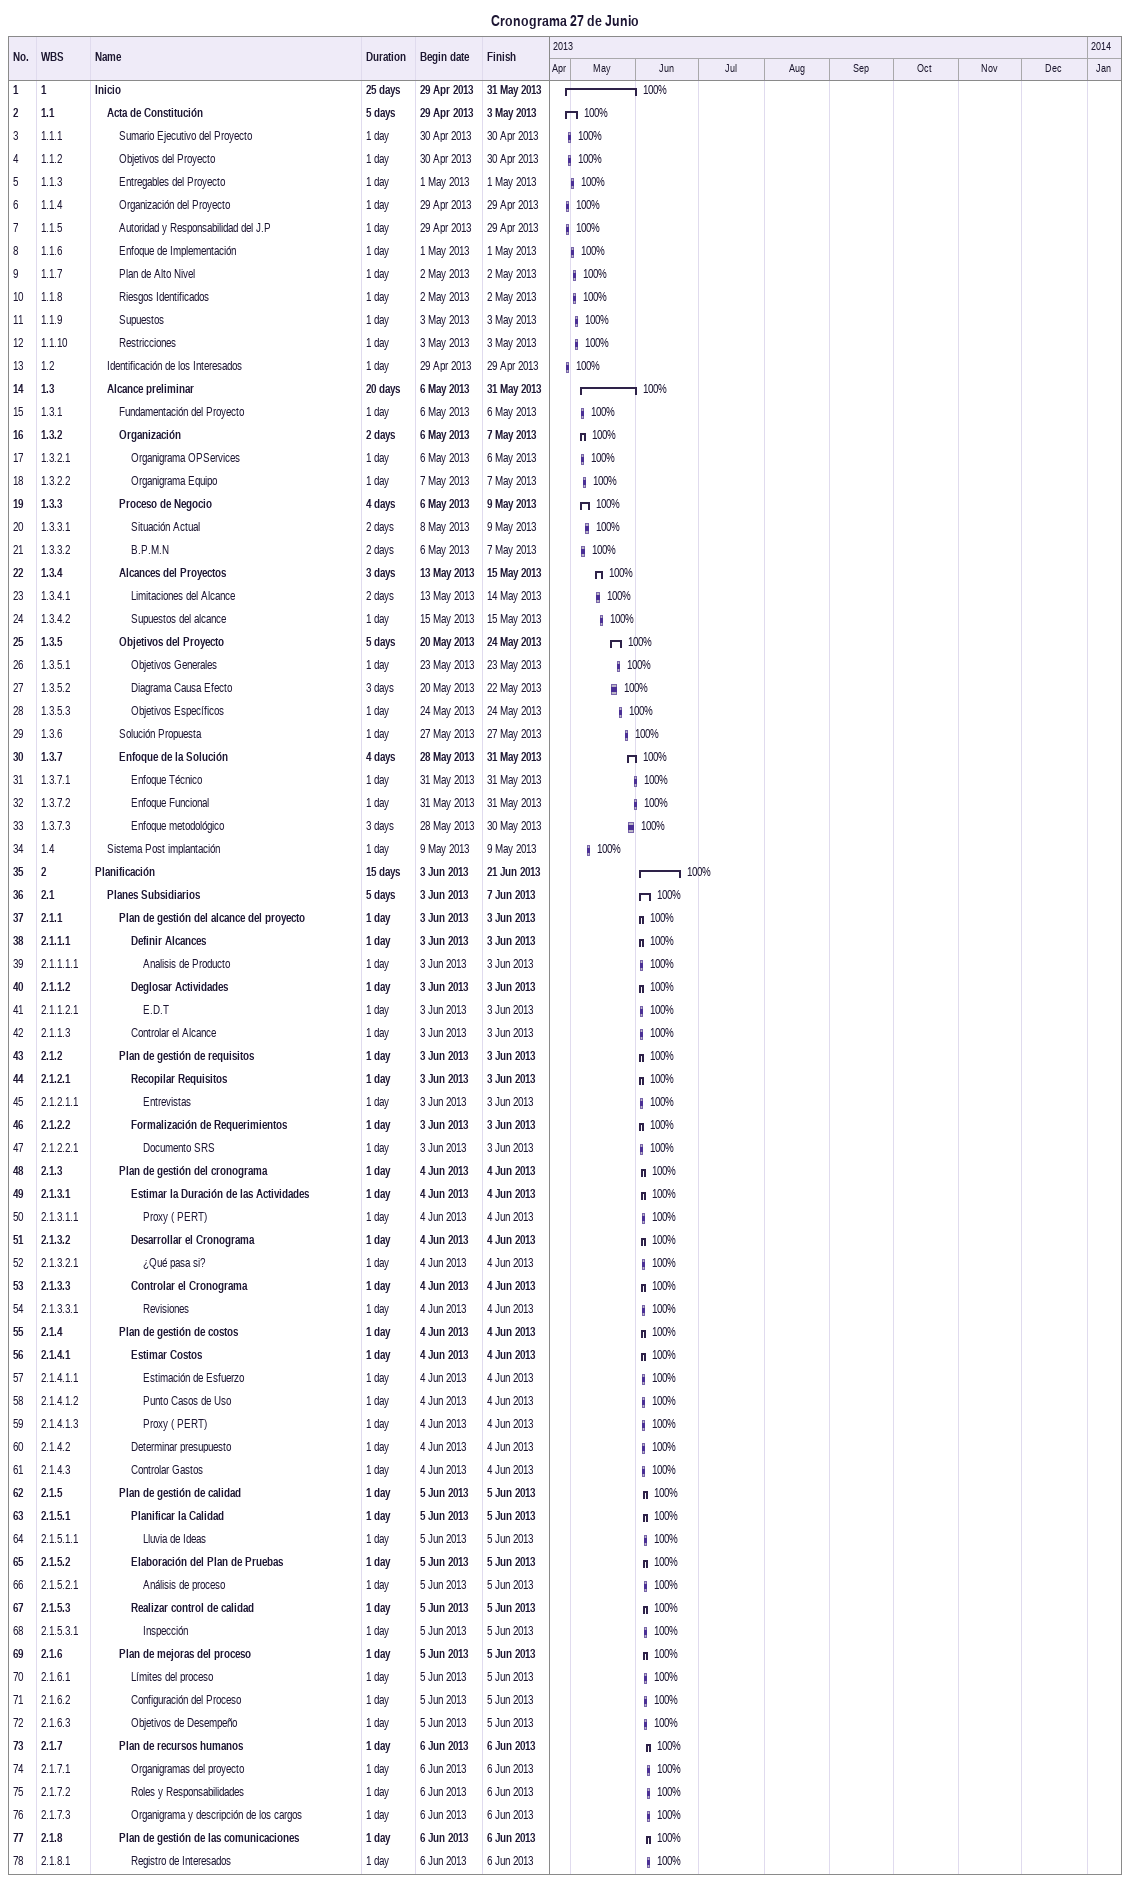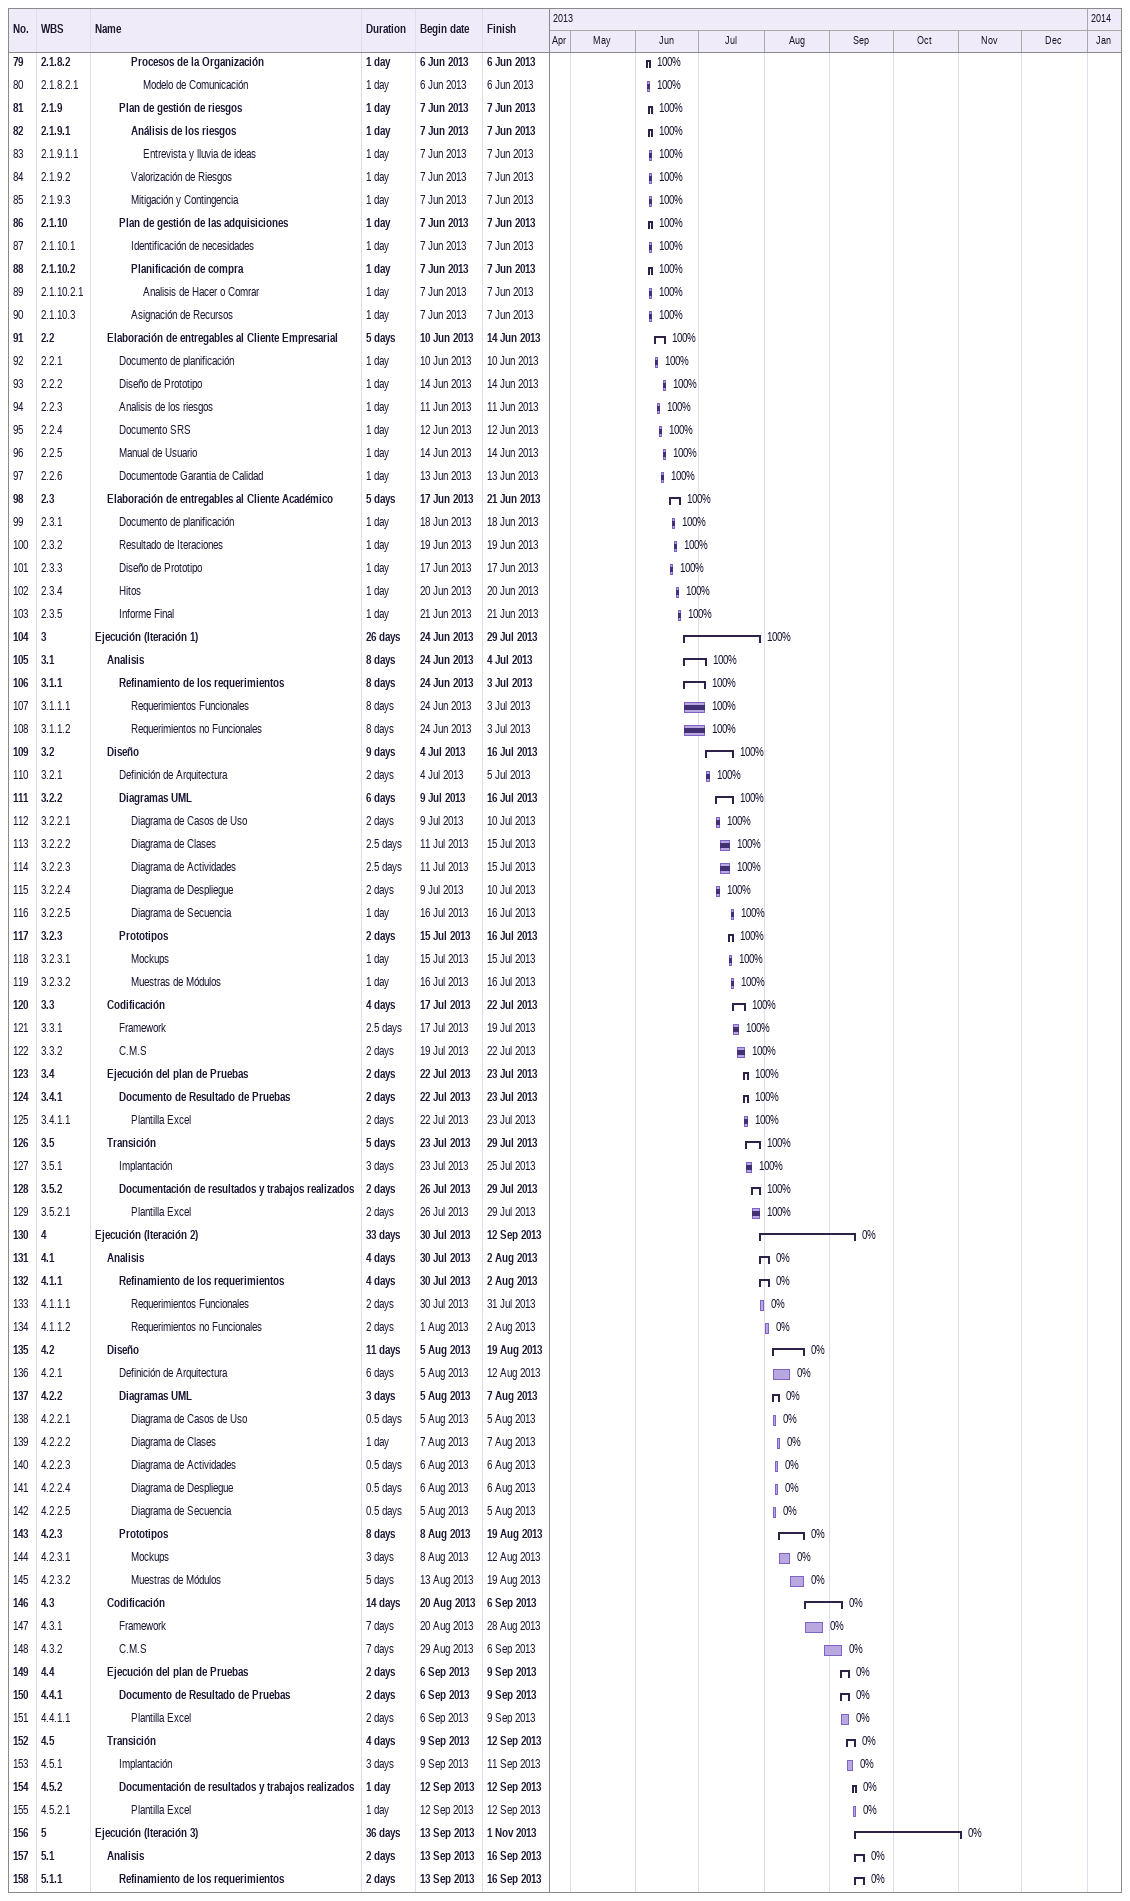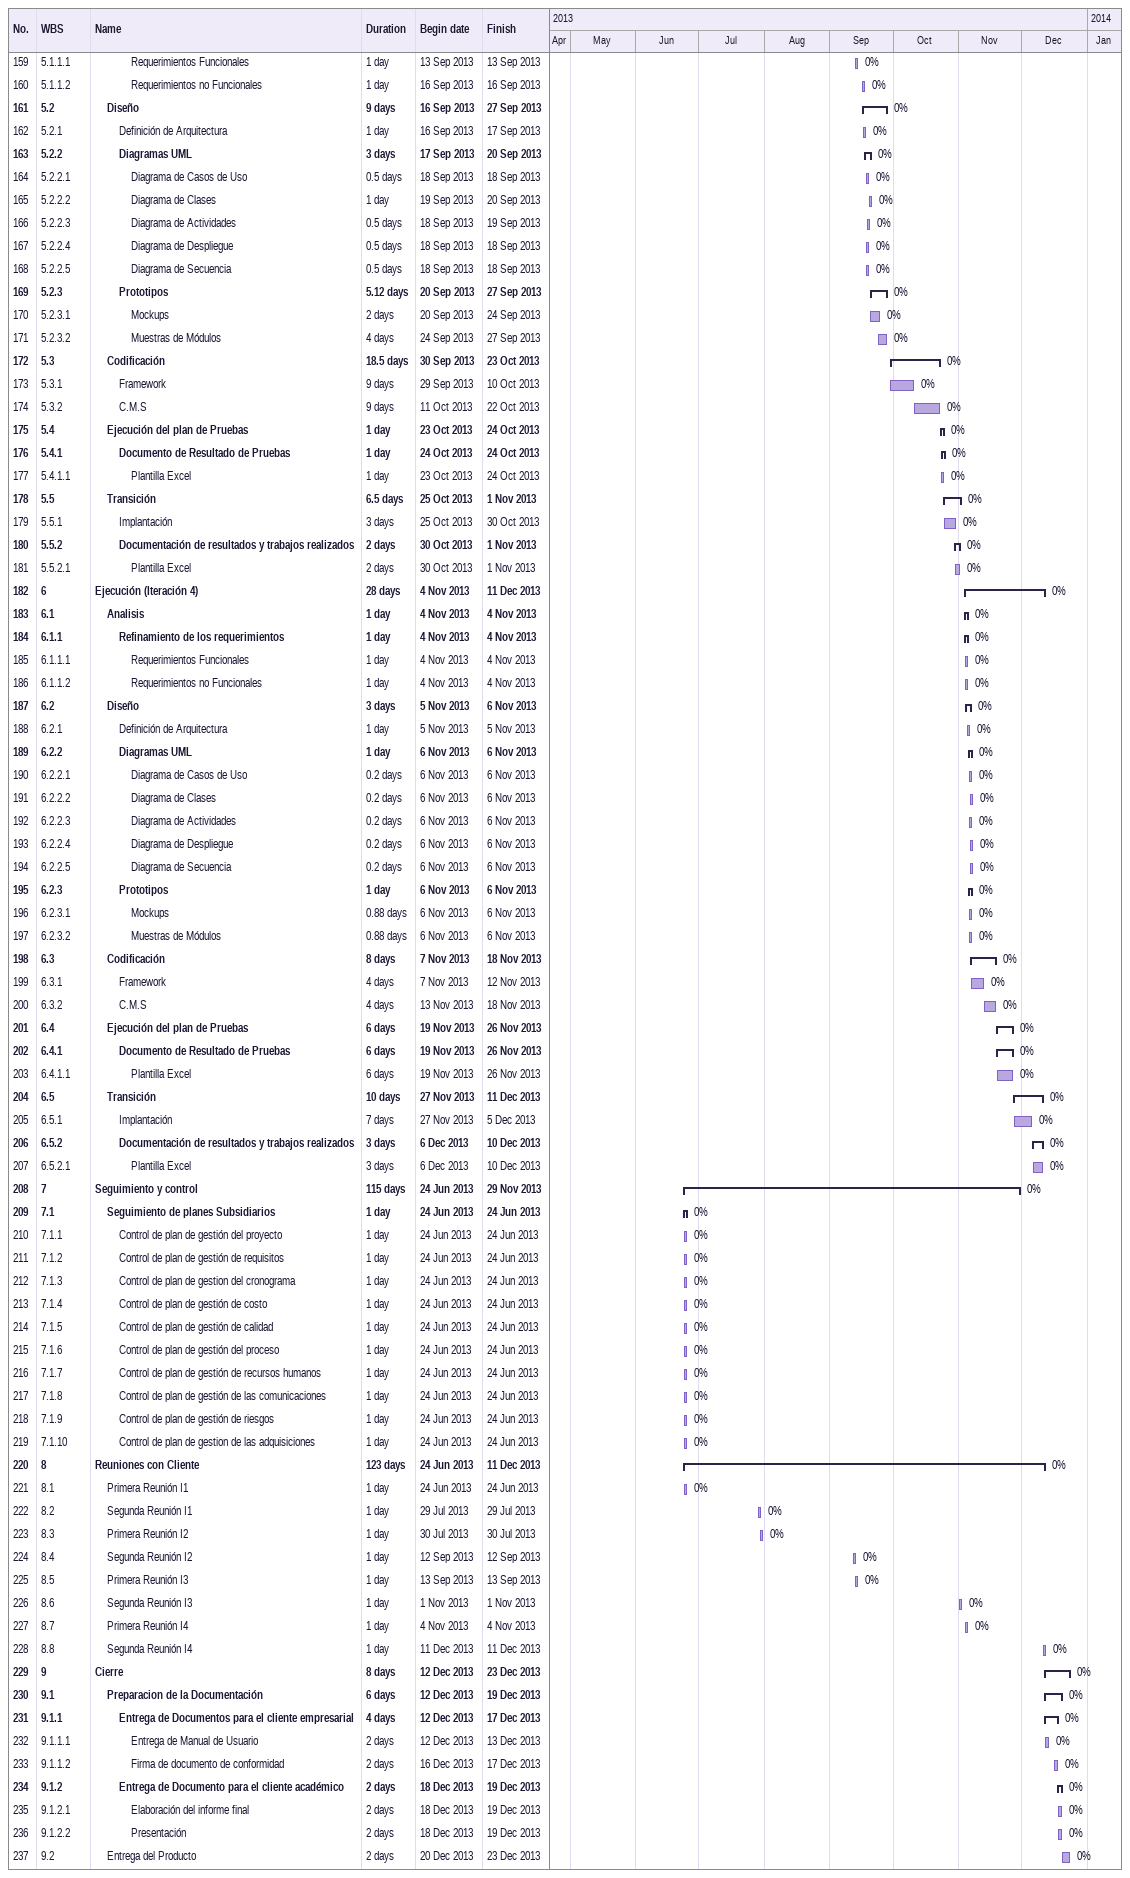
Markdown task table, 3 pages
Cronograma 27 de Junio

| ID | WBS | Task | Duration | Start | Finish | % complete |
|---|---|---|---|---|---|---|
| 1 | 1 | **Inicio** | 25d | 2013-04-29 | 2013-05-31 | 100 |
| 2 | 1.1 | **Acta de Constitución** | 5d | 2013-04-29 | 2013-05-03 | 100 |
| 3 | 1.1.1 | Sumario Ejecutivo del Proyecto | 1d | 2013-04-30 | 2013-04-30 | 100 |
| 4 | 1.1.2 | Objetivos del Proyecto | 1d | 2013-04-30 | 2013-04-30 | 100 |
| 5 | 1.1.3 | Entregables del Proyecto | 1d | 2013-05-01 | 2013-05-01 | 100 |
| 6 | 1.1.4 | Organización del Proyecto | 1d | 2013-04-29 | 2013-04-29 | 100 |
| 7 | 1.1.5 | Autoridad y Responsabilidad del J.P | 1d | 2013-04-29 | 2013-04-29 | 100 |
| 8 | 1.1.6 | Enfoque de Implementación | 1d | 2013-05-01 | 2013-05-01 | 100 |
| 9 | 1.1.7 | Plan de Alto Nivel | 1d | 2013-05-02 | 2013-05-02 | 100 |
| 10 | 1.1.8 | Riesgos Identificados | 1d | 2013-05-02 | 2013-05-02 | 100 |
| 11 | 1.1.9 | Supuestos | 1d | 2013-05-03 | 2013-05-03 | 100 |
| 12 | 1.1.10 | Restricciones | 1d | 2013-05-03 | 2013-05-03 | 100 |
| 13 | 1.2 | Identificación de los Interesados | 1d | 2013-04-29 | 2013-04-29 | 100 |
| 14 | 1.3 | **Alcance preliminar** | 20d | 2013-05-06 | 2013-05-31 | 100 |
| 15 | 1.3.1 | Fundamentación del Proyecto | 1d | 2013-05-06 | 2013-05-06 | 100 |
| 16 | 1.3.2 | **Organización** | 2d | 2013-05-06 | 2013-05-07 | 100 |
| 17 | 1.3.2.1 | Organigrama OPServices | 1d | 2013-05-06 | 2013-05-06 | 100 |
| 18 | 1.3.2.2 | Organigrama Equipo | 1d | 2013-05-07 | 2013-05-07 | 100 |
| 19 | 1.3.3 | **Proceso de Negocio** | 4d | 2013-05-06 | 2013-05-09 | 100 |
| 20 | 1.3.3.1 | Situación Actual | 2d | 2013-05-08 | 2013-05-09 | 100 |
| 21 | 1.3.3.2 | B.P.M.N | 2d | 2013-05-06 | 2013-05-07 | 100 |
| 22 | 1.3.4 | **Alcances del Proyectos** | 3d | 2013-05-13 | 2013-05-15 | 100 |
| 23 | 1.3.4.1 | Limitaciones del Alcance | 2d | 2013-05-13 | 2013-05-14 | 100 |
| 24 | 1.3.4.2 | Supuestos del alcance | 1d | 2013-05-15 | 2013-05-15 | 100 |
| 25 | 1.3.5 | **Objetivos del Proyecto** | 5d | 2013-05-20 | 2013-05-24 | 100 |
| 26 | 1.3.5.1 | Objetivos Generales | 1d | 2013-05-23 | 2013-05-23 | 100 |
| 27 | 1.3.5.2 | Diagrama Causa Efecto | 3d | 2013-05-20 | 2013-05-22 | 100 |
| 28 | 1.3.5.3 | Objetivos Específicos | 1d | 2013-05-24 | 2013-05-24 | 100 |
| 29 | 1.3.6 | Solución Propuesta | 1d | 2013-05-27 | 2013-05-27 | 100 |
| 30 | 1.3.7 | **Enfoque de la Solución** | 4d | 2013-05-28 | 2013-05-31 | 100 |
| 31 | 1.3.7.1 | Enfoque Técnico | 1d | 2013-05-31 | 2013-05-31 | 100 |
| 32 | 1.3.7.2 | Enfoque Funcional | 1d | 2013-05-31 | 2013-05-31 | 100 |
| 33 | 1.3.7.3 | Enfoque metodológico | 3d | 2013-05-28 | 2013-05-30 | 100 |
| 34 | 1.4 | Sistema Post implantación | 1d | 2013-05-09 | 2013-05-09 | 100 |
| 35 | 2 | **Planificación** | 15d | 2013-06-03 | 2013-06-21 | 100 |
| 36 | 2.1 | **Planes Subsidiarios** | 5d | 2013-06-03 | 2013-06-07 | 100 |
| 37 | 2.1.1 | **Plan de gestión del alcance del proyecto** | 1d | 2013-06-03 | 2013-06-03 | 100 |
| 38 | 2.1.1.1 | **Definir Alcances** | 1d | 2013-06-03 | 2013-06-03 | 100 |
| 39 | 2.1.1.1.1 | Analisis de Producto | 1d | 2013-06-03 | 2013-06-03 | 100 |
| 40 | 2.1.1.2 | **Deglosar Actividades** | 1d | 2013-06-03 | 2013-06-03 | 100 |
| 41 | 2.1.1.2.1 | E.D.T | 1d | 2013-06-03 | 2013-06-03 | 100 |
| 42 | 2.1.1.3 | Controlar el Alcance | 1d | 2013-06-03 | 2013-06-03 | 100 |
| 43 | 2.1.2 | **Plan de gestión de requisitos** | 1d | 2013-06-03 | 2013-06-03 | 100 |
| 44 | 2.1.2.1 | **Recopilar Requisitos** | 1d | 2013-06-03 | 2013-06-03 | 100 |
| 45 | 2.1.2.1.1 | Entrevistas | 1d | 2013-06-03 | 2013-06-03 | 100 |
| 46 | 2.1.2.2 | **Formalización de Requerimientos** | 1d | 2013-06-03 | 2013-06-03 | 100 |
| 47 | 2.1.2.2.1 | Documento SRS | 1d | 2013-06-03 | 2013-06-03 | 100 |
| 48 | 2.1.3 | **Plan de gestión del cronograma** | 1d | 2013-06-04 | 2013-06-04 | 100 |
| 49 | 2.1.3.1 | **Estimar la Duración de las Actividades** | 1d | 2013-06-04 | 2013-06-04 | 100 |
| 50 | 2.1.3.1.1 | Proxy ( PERT) | 1d | 2013-06-04 | 2013-06-04 | 100 |
| 51 | 2.1.3.2 | **Desarrollar el Cronograma** | 1d | 2013-06-04 | 2013-06-04 | 100 |
| 52 | 2.1.3.2.1 | ¿Qué pasa si? | 1d | 2013-06-04 | 2013-06-04 | 100 |
| 53 | 2.1.3.3 | **Controlar el Cronograma** | 1d | 2013-06-04 | 2013-06-04 | 100 |
| 54 | 2.1.3.3.1 | Revisiones | 1d | 2013-06-04 | 2013-06-04 | 100 |
| 55 | 2.1.4 | **Plan de gestión de costos** | 1d | 2013-06-04 | 2013-06-04 | 100 |
| 56 | 2.1.4.1 | **Estimar Costos** | 1d | 2013-06-04 | 2013-06-04 | 100 |
| 57 | 2.1.4.1.1 | Estimación de Esfuerzo | 1d | 2013-06-04 | 2013-06-04 | 100 |
| 58 | 2.1.4.1.2 | Punto Casos de Uso | 1d | 2013-06-04 | 2013-06-04 | 100 |
| 59 | 2.1.4.1.3 | Proxy ( PERT) | 1d | 2013-06-04 | 2013-06-04 | 100 |
| 60 | 2.1.4.2 | Determinar presupuesto | 1d | 2013-06-04 | 2013-06-04 | 100 |
| 61 | 2.1.4.3 | Controlar Gastos | 1d | 2013-06-04 | 2013-06-04 | 100 |
| 62 | 2.1.5 | **Plan de gestión de calidad** | 1d | 2013-06-05 | 2013-06-05 | 100 |
| 63 | 2.1.5.1 | **Planificar la Calidad** | 1d | 2013-06-05 | 2013-06-05 | 100 |
| 64 | 2.1.5.1.1 | Lluvia de Ideas | 1d | 2013-06-05 | 2013-06-05 | 100 |
| 65 | 2.1.5.2 | **Elaboración del Plan de Pruebas** | 1d | 2013-06-05 | 2013-06-05 | 100 |
| 66 | 2.1.5.2.1 | Análisis de proceso | 1d | 2013-06-05 | 2013-06-05 | 100 |
| 67 | 2.1.5.3 | **Realizar control de calidad** | 1d | 2013-06-05 | 2013-06-05 | 100 |
| 68 | 2.1.5.3.1 | Inspección | 1d | 2013-06-05 | 2013-06-05 | 100 |
| 69 | 2.1.6 | **Plan de mejoras del proceso** | 1d | 2013-06-05 | 2013-06-05 | 100 |
| 70 | 2.1.6.1 | Límites del proceso | 1d | 2013-06-05 | 2013-06-05 | 100 |
| 71 | 2.1.6.2 | Configuración del Proceso | 1d | 2013-06-05 | 2013-06-05 | 100 |
| 72 | 2.1.6.3 | Objetivos de Desempeño | 1d | 2013-06-05 | 2013-06-05 | 100 |
| 73 | 2.1.7 | **Plan de recursos humanos** | 1d | 2013-06-06 | 2013-06-06 | 100 |
| 74 | 2.1.7.1 | Organigramas del proyecto | 1d | 2013-06-06 | 2013-06-06 | 100 |
| 75 | 2.1.7.2 | Roles y Responsabilidades | 1d | 2013-06-06 | 2013-06-06 | 100 |
| 76 | 2.1.7.3 | Organigrama y descripción de los cargos | 1d | 2013-06-06 | 2013-06-06 | 100 |
| 77 | 2.1.8 | **Plan de gestión de las comunicaciones** | 1d | 2013-06-06 | 2013-06-06 | 100 |
| 78 | 2.1.8.1 | Registro de Interesados | 1d | 2013-06-06 | 2013-06-06 | 100 |
| 79 | 2.1.8.2 | **Procesos de la Organización** | 1d | 2013-06-06 | 2013-06-06 | 100 |
| 80 | 2.1.8.2.1 | Modelo de Comunicación | 1d | 2013-06-06 | 2013-06-06 | 100 |
| 81 | 2.1.9 | **Plan de gestión de riesgos** | 1d | 2013-06-07 | 2013-06-07 | 100 |
| 82 | 2.1.9.1 | **Análisis de los riesgos** | 1d | 2013-06-07 | 2013-06-07 | 100 |
| 83 | 2.1.9.1.1 | Entrevista y lluvia de ideas | 1d | 2013-06-07 | 2013-06-07 | 100 |
| 84 | 2.1.9.2 | Valorización de Riesgos | 1d | 2013-06-07 | 2013-06-07 | 100 |
| 85 | 2.1.9.3 | Mitigación y Contingencia | 1d | 2013-06-07 | 2013-06-07 | 100 |
| 86 | 2.1.10 | **Plan de gestión de las adquisiciones** | 1d | 2013-06-07 | 2013-06-07 | 100 |
| 87 | 2.1.10.1 | Identificación de necesidades | 1d | 2013-06-07 | 2013-06-07 | 100 |
| 88 | 2.1.10.2 | **Planificación de compra** | 1d | 2013-06-07 | 2013-06-07 | 100 |
| 89 | 2.1.10.2.1 | Analisis de Hacer o Comrar | 1d | 2013-06-07 | 2013-06-07 | 100 |
| 90 | 2.1.10.3 | Asignación de Recursos | 1d | 2013-06-07 | 2013-06-07 | 100 |
| 91 | 2.2 | **Elaboración de entregables al Cliente Empresarial** | 5d | 2013-06-10 | 2013-06-14 | 100 |
| 92 | 2.2.1 | Documento de planificación | 1d | 2013-06-10 | 2013-06-10 | 100 |
| 93 | 2.2.2 | Diseño de Prototipo | 1d | 2013-06-14 | 2013-06-14 | 100 |
| 94 | 2.2.3 | Analisis de los riesgos | 1d | 2013-06-11 | 2013-06-11 | 100 |
| 95 | 2.2.4 | Documento SRS | 1d | 2013-06-12 | 2013-06-12 | 100 |
| 96 | 2.2.5 | Manual de Usuario | 1d | 2013-06-14 | 2013-06-14 | 100 |
| 97 | 2.2.6 | Documentode Garantia de Calidad | 1d | 2013-06-13 | 2013-06-13 | 100 |
| 98 | 2.3 | **Elaboración de entregables al Cliente Académico** | 5d | 2013-06-17 | 2013-06-21 | 100 |
| 99 | 2.3.1 | Documento de planificación | 1d | 2013-06-18 | 2013-06-18 | 100 |
| 100 | 2.3.2 | Resultado de Iteraciones | 1d | 2013-06-19 | 2013-06-19 | 100 |
| 101 | 2.3.3 | Diseño de Prototipo | 1d | 2013-06-17 | 2013-06-17 | 100 |
| 102 | 2.3.4 | Hitos | 1d | 2013-06-20 | 2013-06-20 | 100 |
| 103 | 2.3.5 | Informe Final | 1d | 2013-06-21 | 2013-06-21 | 100 |
| 104 | 3 | **Ejecución (Iteración 1)** | 26d | 2013-06-24 | 2013-07-29 | 100 |
| 105 | 3.1 | **Analisis** | 8d | 2013-06-24 | 2013-07-04 | 100 |
| 106 | 3.1.1 | **Refinamiento de los requerimientos** | 8d | 2013-06-24 | 2013-07-03 | 100 |
| 107 | 3.1.1.1 | Requerimientos Funcionales | 8d | 2013-06-24 | 2013-07-03 | 100 |
| 108 | 3.1.1.2 | Requerimientos no Funcionales | 8d | 2013-06-24 | 2013-07-03 | 100 |
| 109 | 3.2 | **Diseño** | 9d | 2013-07-04 | 2013-07-16 | 100 |
| 110 | 3.2.1 | Definición de Arquitectura | 2d | 2013-07-04 | 2013-07-05 | 100 |
| 111 | 3.2.2 | **Diagramas UML** | 6d | 2013-07-09 | 2013-07-16 | 100 |
| 112 | 3.2.2.1 | Diagrama de Casos de Uso | 2d | 2013-07-09 | 2013-07-10 | 100 |
| 113 | 3.2.2.2 | Diagrama de Clases | 2.5d | 2013-07-11 | 2013-07-15 | 100 |
| 114 | 3.2.2.3 | Diagrama de Actividades | 2.5d | 2013-07-11 | 2013-07-15 | 100 |
| 115 | 3.2.2.4 | Diagrama de Despliegue | 2d | 2013-07-09 | 2013-07-10 | 100 |
| 116 | 3.2.2.5 | Diagrama de Secuencia | 1d | 2013-07-16 | 2013-07-16 | 100 |
| 117 | 3.2.3 | **Prototipos** | 2d | 2013-07-15 | 2013-07-16 | 100 |
| 118 | 3.2.3.1 | Mockups | 1d | 2013-07-15 | 2013-07-15 | 100 |
| 119 | 3.2.3.2 | Muestras de Módulos | 1d | 2013-07-16 | 2013-07-16 | 100 |
| 120 | 3.3 | **Codificación** | 4d | 2013-07-17 | 2013-07-22 | 100 |
| 121 | 3.3.1 | Framework | 2.5d | 2013-07-17 | 2013-07-19 | 100 |
| 122 | 3.3.2 | C.M.S | 2d | 2013-07-19 | 2013-07-22 | 100 |
| 123 | 3.4 | **Ejecución del plan de Pruebas** | 2d | 2013-07-22 | 2013-07-23 | 100 |
| 124 | 3.4.1 | **Documento de Resultado de Pruebas** | 2d | 2013-07-22 | 2013-07-23 | 100 |
| 125 | 3.4.1.1 | Plantilla Excel | 2d | 2013-07-22 | 2013-07-23 | 100 |
| 126 | 3.5 | **Transición** | 5d | 2013-07-23 | 2013-07-29 | 100 |
| 127 | 3.5.1 | Implantación | 3d | 2013-07-23 | 2013-07-25 | 100 |
| 128 | 3.5.2 | **Documentación de resultados y trabajos realizados** | 2d | 2013-07-26 | 2013-07-29 | 100 |
| 129 | 3.5.2.1 | Plantilla Excel | 2d | 2013-07-26 | 2013-07-29 | 100 |
| 130 | 4 | **Ejecución (Iteración 2)** | 33d | 2013-07-30 | 2013-09-12 | 0 |
| 131 | 4.1 | **Analisis** | 4d | 2013-07-30 | 2013-08-02 | 0 |
| 132 | 4.1.1 | **Refinamiento de los requerimientos** | 4d | 2013-07-30 | 2013-08-02 | 0 |
| 133 | 4.1.1.1 | Requerimientos Funcionales | 2d | 2013-07-30 | 2013-07-31 | 0 |
| 134 | 4.1.1.2 | Requerimientos no Funcionales | 2d | 2013-08-01 | 2013-08-02 | 0 |
| 135 | 4.2 | **Diseño** | 11d | 2013-08-05 | 2013-08-19 | 0 |
| 136 | 4.2.1 | Definición de Arquitectura | 6d | 2013-08-05 | 2013-08-12 | 0 |
| 137 | 4.2.2 | **Diagramas UML** | 3d | 2013-08-05 | 2013-08-07 | 0 |
| 138 | 4.2.2.1 | Diagrama de Casos de Uso | 0.5d | 2013-08-05 | 2013-08-05 | 0 |
| 139 | 4.2.2.2 | Diagrama de Clases | 1d | 2013-08-07 | 2013-08-07 | 0 |
| 140 | 4.2.2.3 | Diagrama de Actividades | 0.5d | 2013-08-06 | 2013-08-06 | 0 |
| 141 | 4.2.2.4 | Diagrama de Despliegue | 0.5d | 2013-08-06 | 2013-08-06 | 0 |
| 142 | 4.2.2.5 | Diagrama de Secuencia | 0.5d | 2013-08-05 | 2013-08-05 | 0 |
| 143 | 4.2.3 | **Prototipos** | 8d | 2013-08-08 | 2013-08-19 | 0 |
| 144 | 4.2.3.1 | Mockups | 3d | 2013-08-08 | 2013-08-12 | 0 |
| 145 | 4.2.3.2 | Muestras de Módulos | 5d | 2013-08-13 | 2013-08-19 | 0 |
| 146 | 4.3 | **Codificación** | 14d | 2013-08-20 | 2013-09-06 | 0 |
| 147 | 4.3.1 | Framework | 7d | 2013-08-20 | 2013-08-28 | 0 |
| 148 | 4.3.2 | C.M.S | 7d | 2013-08-29 | 2013-09-06 | 0 |
| 149 | 4.4 | **Ejecución del plan de Pruebas** | 2d | 2013-09-06 | 2013-09-09 | 0 |
| 150 | 4.4.1 | **Documento de Resultado de Pruebas** | 2d | 2013-09-06 | 2013-09-09 | 0 |
| 151 | 4.4.1.1 | Plantilla Excel | 2d | 2013-09-06 | 2013-09-09 | 0 |
| 152 | 4.5 | **Transición** | 4d | 2013-09-09 | 2013-09-12 | 0 |
| 153 | 4.5.1 | Implantación | 3d | 2013-09-09 | 2013-09-11 | 0 |
| 154 | 4.5.2 | **Documentación de resultados y trabajos realizados** | 1d | 2013-09-12 | 2013-09-12 | 0 |
| 155 | 4.5.2.1 | Plantilla Excel | 1d | 2013-09-12 | 2013-09-12 | 0 |
| 156 | 5 | **Ejecución (Iteración 3)** | 36d | 2013-09-13 | 2013-11-01 | 0 |
| 157 | 5.1 | **Analisis** | 2d | 2013-09-13 | 2013-09-16 | 0 |
| 158 | 5.1.1 | **Refinamiento de los requerimientos** | 2d | 2013-09-13 | 2013-09-16 | 0 |
| 159 | 5.1.1.1 | Requerimientos Funcionales | 1d | 2013-09-13 | 2013-09-13 | 0 |
| 160 | 5.1.1.2 | Requerimientos no Funcionales | 1d | 2013-09-16 | 2013-09-16 | 0 |
| 161 | 5.2 | **Diseño** | 9d | 2013-09-16 | 2013-09-27 | 0 |
| 162 | 5.2.1 | Definición de Arquitectura | 1d | 2013-09-16 | 2013-09-17 | 0 |
| 163 | 5.2.2 | **Diagramas UML** | 3d | 2013-09-17 | 2013-09-20 | 0 |
| 164 | 5.2.2.1 | Diagrama de Casos de Uso | 0.5d | 2013-09-18 | 2013-09-18 | 0 |
| 165 | 5.2.2.2 | Diagrama de Clases | 1d | 2013-09-19 | 2013-09-20 | 0 |
| 166 | 5.2.2.3 | Diagrama de Actividades | 0.5d | 2013-09-18 | 2013-09-19 | 0 |
| 167 | 5.2.2.4 | Diagrama de Despliegue | 0.5d | 2013-09-18 | 2013-09-18 | 0 |
| 168 | 5.2.2.5 | Diagrama de Secuencia | 0.5d | 2013-09-18 | 2013-09-18 | 0 |
| 169 | 5.2.3 | **Prototipos** | 5.12d | 2013-09-20 | 2013-09-27 | 0 |
| 170 | 5.2.3.1 | Mockups | 2d | 2013-09-20 | 2013-09-24 | 0 |
| 171 | 5.2.3.2 | Muestras de Módulos | 4d | 2013-09-24 | 2013-09-27 | 0 |
| 172 | 5.3 | **Codificación** | 18.5d | 2013-09-30 | 2013-10-23 | 0 |
| 173 | 5.3.1 | Framework | 9d | 2013-09-29 | 2013-10-10 | 0 |
| 174 | 5.3.2 | C.M.S | 9d | 2013-10-11 | 2013-10-22 | 0 |
| 175 | 5.4 | **Ejecución del plan de Pruebas** | 1d | 2013-10-23 | 2013-10-24 | 0 |
| 176 | 5.4.1 | **Documento de Resultado de Pruebas** | 1d | 2013-10-24 | 2013-10-24 | 0 |
| 177 | 5.4.1.1 | Plantilla Excel | 1d | 2013-10-23 | 2013-10-24 | 0 |
| 178 | 5.5 | **Transición** | 6.5d | 2013-10-25 | 2013-11-01 | 0 |
| 179 | 5.5.1 | Implantación | 3d | 2013-10-25 | 2013-10-30 | 0 |
| 180 | 5.5.2 | **Documentación de resultados y trabajos realizados** | 2d | 2013-10-30 | 2013-11-01 | 0 |
| 181 | 5.5.2.1 | Plantilla Excel | 2d | 2013-10-30 | 2013-11-01 | 0 |
| 182 | 6 | **Ejecución (Iteración 4)** | 28d | 2013-11-04 | 2013-12-11 | 0 |
| 183 | 6.1 | **Analisis** | 1d | 2013-11-04 | 2013-11-04 | 0 |
| 184 | 6.1.1 | **Refinamiento de los requerimientos** | 1d | 2013-11-04 | 2013-11-04 | 0 |
| 185 | 6.1.1.1 | Requerimientos Funcionales | 1d | 2013-11-04 | 2013-11-04 | 0 |
| 186 | 6.1.1.2 | Requerimientos no Funcionales | 1d | 2013-11-04 | 2013-11-04 | 0 |
| 187 | 6.2 | **Diseño** | 3d | 2013-11-05 | 2013-11-06 | 0 |
| 188 | 6.2.1 | Definición de Arquitectura | 1d | 2013-11-05 | 2013-11-05 | 0 |
| 189 | 6.2.2 | **Diagramas UML** | 1d | 2013-11-06 | 2013-11-06 | 0 |
| 190 | 6.2.2.1 | Diagrama de Casos de Uso | 0.2d | 2013-11-06 | 2013-11-06 | 0 |
| 191 | 6.2.2.2 | Diagrama de Clases | 0.2d | 2013-11-06 | 2013-11-06 | 0 |
| 192 | 6.2.2.3 | Diagrama de Actividades | 0.2d | 2013-11-06 | 2013-11-06 | 0 |
| 193 | 6.2.2.4 | Diagrama de Despliegue | 0.2d | 2013-11-06 | 2013-11-06 | 0 |
| 194 | 6.2.2.5 | Diagrama de Secuencia | 0.2d | 2013-11-06 | 2013-11-06 | 0 |
| 195 | 6.2.3 | **Prototipos** | 1d | 2013-11-06 | 2013-11-06 | 0 |
| 196 | 6.2.3.1 | Mockups | 0.88d | 2013-11-06 | 2013-11-06 | 0 |
| 197 | 6.2.3.2 | Muestras de Módulos | 0.88d | 2013-11-06 | 2013-11-06 | 0 |
| 198 | 6.3 | **Codificación** | 8d | 2013-11-07 | 2013-11-18 | 0 |
| 199 | 6.3.1 | Framework | 4d | 2013-11-07 | 2013-11-12 | 0 |
| 200 | 6.3.2 | C.M.S | 4d | 2013-11-13 | 2013-11-18 | 0 |
| 201 | 6.4 | **Ejecución del plan de Pruebas** | 6d | 2013-11-19 | 2013-11-26 | 0 |
| 202 | 6.4.1 | **Documento de Resultado de Pruebas** | 6d | 2013-11-19 | 2013-11-26 | 0 |
| 203 | 6.4.1.1 | Plantilla Excel | 6d | 2013-11-19 | 2013-11-26 | 0 |
| 204 | 6.5 | **Transición** | 10d | 2013-11-27 | 2013-12-11 | 0 |
| 205 | 6.5.1 | Implantación | 7d | 2013-11-27 | 2013-12-05 | 0 |
| 206 | 6.5.2 | **Documentación de resultados y trabajos realizados** | 3d | 2013-12-06 | 2013-12-10 | 0 |
| 207 | 6.5.2.1 | Plantilla Excel | 3d | 2013-12-06 | 2013-12-10 | 0 |
| 208 | 7 | **Seguimiento y control** | 115d | 2013-06-24 | 2013-11-29 | 0 |
| 209 | 7.1 | **Seguimiento de planes Subsidiarios** | 1d | 2013-06-24 | 2013-06-24 | 0 |
| 210 | 7.1.1 | Control de plan de gestión del proyecto | 1d | 2013-06-24 | 2013-06-24 | 0 |
| 211 | 7.1.2 | Control de plan de gestión de requisitos | 1d | 2013-06-24 | 2013-06-24 | 0 |
| 212 | 7.1.3 | Control de plan de gestion del cronograma | 1d | 2013-06-24 | 2013-06-24 | 0 |
| 213 | 7.1.4 | Control de plan de gestión de costo | 1d | 2013-06-24 | 2013-06-24 | 0 |
| 214 | 7.1.5 | Control de plan de gestión de calidad | 1d | 2013-06-24 | 2013-06-24 | 0 |
| 215 | 7.1.6 | Control de plan de gestión del proceso | 1d | 2013-06-24 | 2013-06-24 | 0 |
| 216 | 7.1.7 | Control de plan de gestión de recursos humanos | 1d | 2013-06-24 | 2013-06-24 | 0 |
| 217 | 7.1.8 | Control de plan de gestión de las comunicaciones | 1d | 2013-06-24 | 2013-06-24 | 0 |
| 218 | 7.1.9 | Control de plan de gestión de riesgos | 1d | 2013-06-24 | 2013-06-24 | 0 |
| 219 | 7.1.10 | Control de plan de gestion de las adquisiciones | 1d | 2013-06-24 | 2013-06-24 | 0 |
| 220 | 8 | **Reuniones con Cliente** | 123d | 2013-06-24 | 2013-12-11 | 0 |
| 221 | 8.1 | Primera Reunión I1 | 1d | 2013-06-24 | 2013-06-24 | 0 |
| 222 | 8.2 | Segunda Reunión I1 | 1d | 2013-07-29 | 2013-07-29 | 0 |
| 223 | 8.3 | Primera Reunión I2 | 1d | 2013-07-30 | 2013-07-30 | 0 |
| 224 | 8.4 | Segunda Reunión I2 | 1d | 2013-09-12 | 2013-09-12 | 0 |
| 225 | 8.5 | Primera Reunión I3 | 1d | 2013-09-13 | 2013-09-13 | 0 |
| 226 | 8.6 | Segunda Reunión I3 | 1d | 2013-11-01 | 2013-11-01 | 0 |
| 227 | 8.7 | Primera Reunión I4 | 1d | 2013-11-04 | 2013-11-04 | 0 |
| 228 | 8.8 | Segunda Reunión I4 | 1d | 2013-12-11 | 2013-12-11 | 0 |
| 229 | 9 | **Cierre** | 8d | 2013-12-12 | 2013-12-23 | 0 |
| 230 | 9.1 | **Preparacion de la Documentación** | 6d | 2013-12-12 | 2013-12-19 | 0 |
| 231 | 9.1.1 | **Entrega de Documentos para el cliente empresarial** | 4d | 2013-12-12 | 2013-12-17 | 0 |
| 232 | 9.1.1.1 | Entrega de Manual de Usuario | 2d | 2013-12-12 | 2013-12-13 | 0 |
| 233 | 9.1.1.2 | Firma de documento de conformidad | 2d | 2013-12-16 | 2013-12-17 | 0 |
| 234 | 9.1.2 | **Entrega de Documento para el cliente académico** | 2d | 2013-12-18 | 2013-12-19 | 0 |
| 235 | 9.1.2.1 | Elaboración del informe final | 2d | 2013-12-18 | 2013-12-19 | 0 |
| 236 | 9.1.2.2 | Presentación | 2d | 2013-12-18 | 2013-12-19 | 0 |
| 237 | 9.2 | Entrega del Producto | 2d | 2013-12-20 | 2013-12-23 | 0 |
